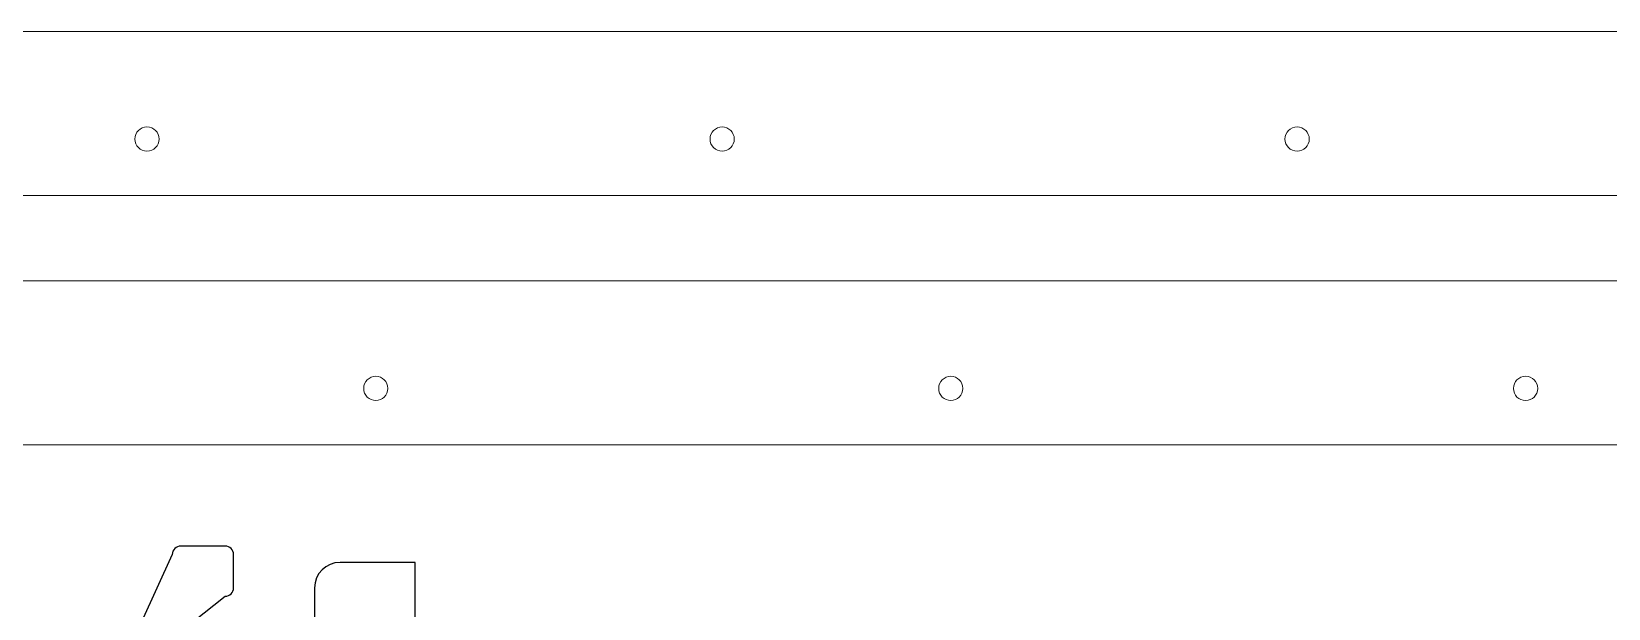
# Model space of a CAD drawing. Header units: millimetres. Extents: x 3 to 781, y 1 to 299.
# Drawn here: x 194.6 to 342.7, y 244.4 to 298.7 of the extents above; entities that cross this region are included whole.
import ezdxf

# ---------------------------------------------------------------- set-up
doc = ezdxf.new("R2010")
doc.units = ezdxf.units.MM
doc.layers.add('Layer_1', color=1, linetype='CONTINUOUS', true_color=0xff0000)
doc.layers.add('New Right D arm', color=1, linetype='CONTINUOUS', lineweight=0, true_color=0xff0000)

msp = doc.modelspace()

# ---------------------------------------------------------------- linework, layer by layer
at = {"layer": 'Layer_1', "color": 1, "true_color": 0xff0000}
for points in [[(207.8, 249.5), (204.92, 243.18), (197.22, 243.18)], [(212.76, 250.3), (208.6, 250.3)], [(213.56, 246.39), (213.56, 249.5), (213.56, 249.5)], [(223.56, 192.77), (230.62, 192.77), (230.62, 198.13), (228.26, 198.13), (228.26, 243.41), (230.62, 243.41), (230.62, 248.77), (223.56, 248.77)], [(221.16, 246.37), (221.16, 195.17), (221.16, 195.17)], [(209.72, 233.26), (209.72, 243.18), (212.76, 245.58)]]:
    msp.add_lwpolyline(points, dxfattribs=at)
for points in [[(208.6, 250.3), (208.16, 250.3), (207.8, 249.94), (207.8, 249.5)], [(213.56, 249.5), (213.56, 249.94), (213.2, 250.3), (212.76, 250.3)], [(223.56, 248.77), (222.24, 248.77), (221.16, 247.69), (221.16, 246.37)], [(212.76, 245.58), (213.2, 245.58), (213.56, 245.95), (213.56, 246.39)]]:
    msp.add_open_spline(points, degree=3, dxfattribs=at)
at = {"layer": 'New Right D arm', "color": 1, "true_color": 0xff0000}
for p, q in [((42.95, 298.66), (228.9, 298.67)), ((781.23, 298.67), (228.9, 298.67)), ((204.48, 283.24), (757.06, 283.24)), ((10.42, 275.22), (196.37, 275.23)), ((748.7, 275.23), (196.37, 275.23)), ((171.95, 259.81), (724.53, 259.8))]:
    msp.add_line(p, q, dxfattribs=at)
for points in [[(204.48, 283.24), (35.37, 283.24), (35.37, 290.96)], [(205.42, 289.7), (205.42, 289.7)], [(259.45, 289.7), (259.45, 289.7)], [(313.46, 289.7), (313.46, 289.7)], [(226.92, 266.26), (226.92, 266.26)], [(280.93, 266.26), (280.93, 266.26)], [(334.92, 266.26), (334.92, 266.26)]]:
    msp.add_lwpolyline(points, dxfattribs=at)
for points in [[(205.42, 289.7), (204.79, 289.7), (204.28, 289.19), (204.28, 288.56)], [(206.56, 288.56), (206.56, 289.19), (206.05, 289.7), (205.42, 289.7)], [(259.45, 289.7), (258.82, 289.7), (258.31, 289.19), (258.31, 288.56)], [(260.59, 288.56), (260.59, 289.19), (260.08, 289.7), (259.45, 289.7)], [(313.46, 289.7), (312.83, 289.7), (312.32, 289.19), (312.32, 288.56)], [(314.6, 288.56), (314.6, 289.19), (314.09, 289.7), (313.46, 289.7)], [(204.28, 288.56), (204.28, 287.93), (204.79, 287.42), (205.42, 287.42)], [(205.42, 287.42), (206.05, 287.42), (206.56, 287.93), (206.56, 288.56)], [(258.31, 288.56), (258.31, 287.93), (258.82, 287.42), (259.45, 287.42)], [(259.45, 287.42), (260.08, 287.42), (260.59, 287.93), (260.59, 288.56)], [(312.32, 288.56), (312.32, 287.93), (312.83, 287.42), (313.46, 287.42)], [(313.46, 287.42), (314.09, 287.42), (314.6, 287.93), (314.6, 288.56)], [(226.92, 266.26), (226.29, 266.26), (225.78, 265.75), (225.78, 265.12)], [(228.05, 265.12), (228.05, 265.75), (227.54, 266.26), (226.92, 266.26)], [(280.93, 266.26), (280.3, 266.26), (279.79, 265.75), (279.79, 265.12)], [(282.06, 265.12), (282.06, 265.75), (281.55, 266.26), (280.93, 266.26)], [(334.92, 266.26), (334.29, 266.26), (333.78, 265.75), (333.78, 265.12)], [(336.06, 265.12), (336.06, 265.75), (335.55, 266.26), (334.92, 266.26)], [(225.78, 265.12), (225.78, 264.49), (226.29, 263.98), (226.92, 263.98)], [(226.92, 263.98), (227.54, 263.98), (228.05, 264.49), (228.05, 265.12)], [(279.79, 265.12), (279.79, 264.49), (280.3, 263.98), (280.93, 263.98)], [(280.93, 263.98), (281.55, 263.98), (282.06, 264.49), (282.06, 265.12)], [(333.78, 265.12), (333.78, 264.49), (334.29, 263.98), (334.92, 263.98)], [(334.92, 263.98), (335.55, 263.98), (336.06, 264.49), (336.06, 265.12)]]:
    msp.add_open_spline(points, degree=3, dxfattribs=at)

doc.saveas('drawing.dxf')
